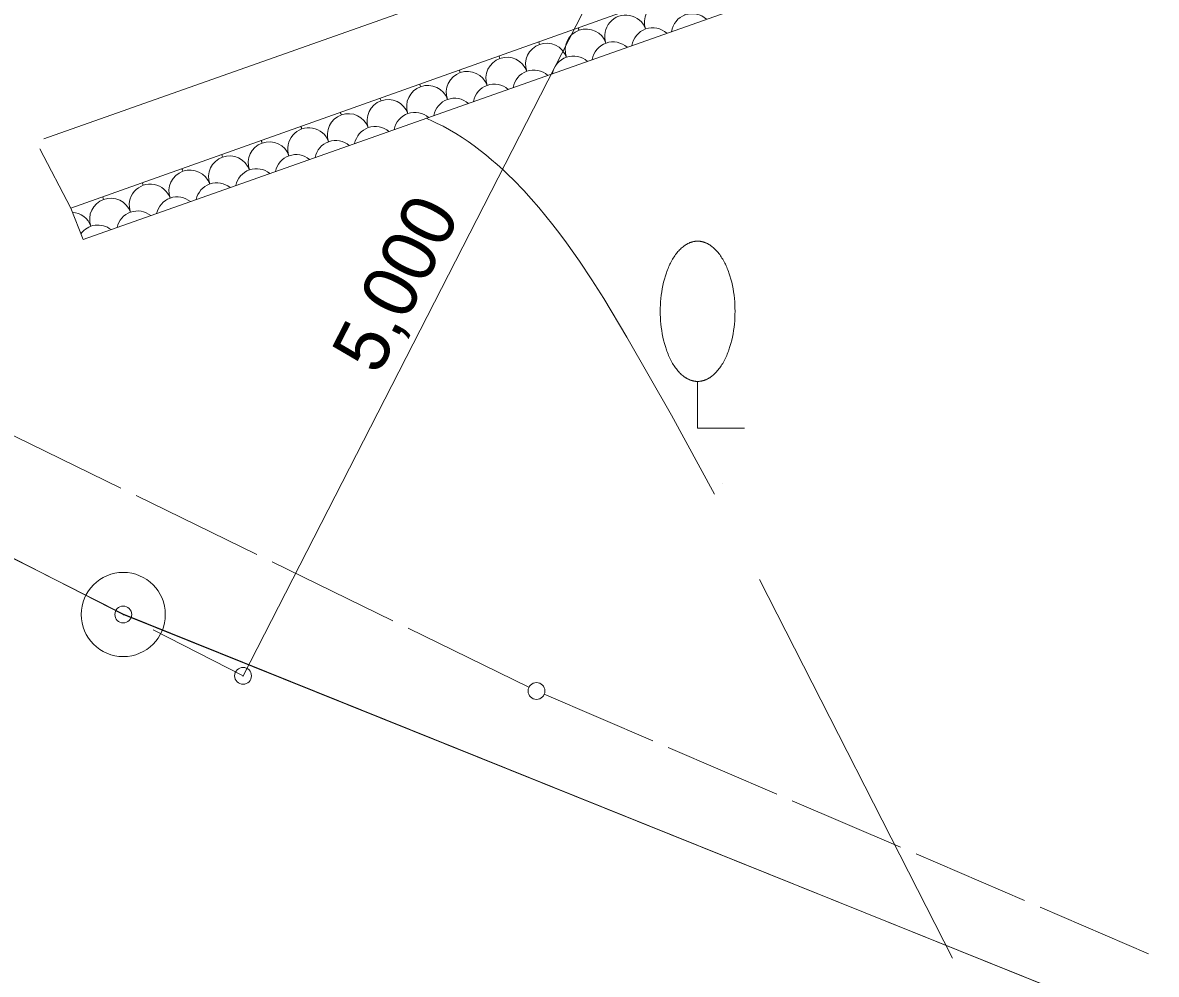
# Model space of a CAD drawing. Units: millimetres at full size, sheet at 1:200; details may follow other scales. Extents: x -40000 to 40000, y -27700 to 27700.
# Drawn here: x 12317 to 19057, y -13893 to -8238 of the extents above; entities that cross this region are included whole.
import ezdxf
from ezdxf.enums import TextEntityAlignment as Align

# ---------------------------------------------------------------- set-up
doc = ezdxf.new("R2010")
doc.units = ezdxf.units.MM
doc.header["$LTSCALE"] = 200
doc.header["$PDMODE"] = 32
doc.header["$PDSIZE"] = 100
for name, color, linetype, lineweight in [('0-1_躯体・仕上１', 134, 'Continuous', 9), ('0-3_外構１', 134, 'Continuous', 9), ('0-5_計画レベル', 134, 'Continuous', 9), ('0-9_雨水ルート', 134, 'Continuous', 9), ('C-0_Layer192', 8, 'Continuous', 18), ('C-C_寸法', 5, 'Continuous', 13)]:
    doc.layers.add(name, color=color, linetype=linetype, lineweight=lineweight)
doc.styles.add('HGｺﾞｼｯｸM', font='')
doc.styles.add('ＭＳ ゴシック', font='')
doc.styles.get('HGｺﾞｼｯｸM').set_extended_font_data('HGｺﾞｼｯｸM')
doc.styles.get('ＭＳ ゴシック').set_extended_font_data('MS Gothic')

msp = doc.modelspace()

# ---------------------------------------------------------------- linework, layer by layer
at = {"layer": '0-1_躯体・仕上１'}
msp.add_line((12912.9, -11750.1), (24001.8, -16213.3), dxfattribs=at)
msp.add_lwpolyline([(5889.1, -8157), (12915.5, -11754.7), (24003.5, -16210.7), (26507.5, -16991.7)], dxfattribs=at)
msp.add_circle((12915.5, -11754.7), 250, dxfattribs=at)
at = {"layer": '0-3_外構１'}
msp.add_line((17845.4, -13796.6), (16697.1, -11546.2), dxfattribs=at)
msp.add_lwpolyline([(16430.6, -11039), (16175.3, -10569.9), (15909.7, -10106.2), (15772.1, -9877.8), (15700.7, -9765.3), (15626.9, -9654.4), (15550.1, -9545.5), (15510.4, -9492), (15469.7, -9439.2), (15428, -9387.1), (15385.2, -9335.8), (15341.3, -9285.3), (15296, -9235.7), (15234.8, -9172.2), (15203.3, -9141.2), (15171.2, -9110.8), (15138.6, -9081.1), (15105.3, -9052.1), (15071.4, -9023.9), (15037, -8996.5), (15001.9, -8970), (14966.1, -8944.6), (14929.8, -8920.1), (14892.8, -8896.8), (14855.2, -8874.6), (14816.9, -8853.7), (14778, -8834.1), (14758.3, -8824.8), (14716, -8806.1)], dxfattribs=at)
at = {"layer": '0-5_計画レベル'}
for p, q in [((12420.1, -8988.4), (12603.9, -9340.1)), ((13898.4, -9028.9), (13899.5, -9029.1)), ((12182.8, -10654), (12901.4, -11004.5)), ((12991.3, -11048.3), (13709.9, -11398.7)), ((12912.9, -11750.1), (11827.6, -11204.5)), ((13799.8, -11442.5), (14518.4, -11793)), ((12912.9, -11750.1), (24001.8, -16213.3)), ((14608.3, -11836.8), (15326.9, -12187.3)), ((15417.8, -12228.9), (16062.9, -12505.6)), ((16154.8, -12545.1), (16799.9, -12821.8)), ((16891.8, -12861.2), (17536.9, -13138)), ((17628.8, -13177.4), (18273.9, -13454.2)), ((18365.8, -13493.6), (19010.9, -13770.4))]:
    msp.add_line(p, q, dxfattribs=at)
msp.add_lwpolyline([(32084.1, -2681.5), (32145.1, -2428.5), (31837.1, -2480.5), (30124.1, -3016.5), (25099, -4898.4), (12603.9, -9340.1), (12676.9, -9526.1), (25138, -5126.4), (30187.1, -3224.5), (31839.1, -2735.5)], close=True, dxfattribs=at)
msp.add_lwpolyline([(12444.1, -8927.5), (25029, -4483.4), (25752.1, -4217.9)], dxfattribs=at)
msp.add_circle((15371.9, -12209.2), 50, dxfattribs=at)
for centre, start, end in [((16138.5, -8233.5), 19.56923, 199.56923), ((15903, -8317.2), 19.56907, 199.5694), ((16298.2, -8309.4), 47.26087, 171.6332), ((15667.4, -8400.9), 19.56923, 199.56923), ((15507.8, -8325), 19.56923, 27.00601), ((15743.3, -8241.3), 192.13245, 199.56923), ((16062.6, -8393.1), 47.53755, 171.35652), ((15272.2, -8408.8), 19.56923, 27.00601), ((15507.8, -8325), 192.13245, 199.56923), ((15827.1, -8476.8), 47.81494, 171.07913), ((15431.9, -8484.7), 19.56923, 199.56923), ((15196.3, -8568.4), 19.56923, 199.56923), ((15036.7, -8492.5), 19.56923, 27.00601), ((15272.2, -8408.8), 192.13245, 199.56923), ((15591.5, -8560.6), 48.09306, 170.80101), ((14960.7, -8652.1), 19.56923, 199.56923), ((14801.1, -8576.2), 19.56923, 27.00601), ((15036.7, -8492.5), 192.13245, 199.56923), ((15356, -8644.3), 48.37192, 170.52215), ((14725.2, -8735.9), 19.56923, 199.56923), ((14565.5, -8660), 19.56923, 27.00601), ((14801.1, -8576.2), 192.13245, 199.56923), ((15120.4, -8728), 48.65153, 170.24254), ((14330, -8743.7), 19.56923, 27.00601), ((14565.5, -8660), 192.13245, 199.56923), ((14884.8, -8811.8), 48.9319, 169.96216), ((14489.6, -8819.6), 19.56923, 199.56923), ((14254.1, -8903.3), 19.56923, 199.56923), ((14094.4, -8827.4), 19.56923, 27.00601), ((14330, -8743.7), 192.13245, 199.56923), ((14649.3, -8895.5), 49.21306, 169.68101), ((14018.5, -8987.1), 19.56907, 199.5694), ((13858.9, -8911.2), 19.56923, 27.00601), ((14094.4, -8827.4), 192.13245, 199.56923), ((14413.7, -8979.3), 49.495, 169.39906), ((13782.9, -9070.8), 19.56923, 199.56923), ((13623.3, -8994.9), 19.56923, 27.00601), ((13858.9, -8911.2), 192.13245, 199.56923), ((14178.2, -9063), 49.77775, 169.11631), ((13547.4, -9154.6), 19.56923, 199.56923), ((13387.7, -9078.6), 19.56923, 27.00601), ((13623.3, -8994.9), 192.13245, 199.56923), ((13942.6, -9146.7), 50.06132, 168.83274), ((13311.8, -9238.3), 19.56923, 199.56923), ((13152.2, -9162.4), 19.56923, 27.00601), ((13387.7, -9078.6), 192.13245, 199.56923), ((13707, -9230.5), 50.34572, 168.54834), ((13076.3, -9322), 19.56907, 199.5694), ((12916.6, -9246.1), 19.56923, 27.00601), ((13152.2, -9162.4), 192.13245, 199.56923), ((13471.5, -9314.2), 50.63097, 168.26309), ((12840.7, -9405.8), 19.56923, 199.56923), ((12681.1, -9329.9), 19.56923, 27.00601), ((12916.6, -9246.1), 192.13245, 199.56923), ((13235.9, -9397.9), 50.91708, 167.97698), ((12605.2, -9489.5), 19.56923, 86.12233), ((13000.4, -9481.7), 51.20407, 167.68999), ((12764.8, -9565.4), 51.49195, 144.08443)]:
    msp.add_arc(centre, 125, start, end, dxfattribs=at)
at = {"layer": '0-9_雨水ルート'}
for points in [[(16330, -9536.1), (16327.6, -9536.1), (16325.1, -9536.2), (16322.6, -9536.3), (16320.1, -9536.5), (16317.6, -9536.8), (16315.1, -9537), (16312.6, -9537.4), (16310.1, -9537.8), (16307.5, -9538.2), (16305, -9538.8), (16302.4, -9539.3), (16299.9, -9540), (16297.3, -9540.6), (16294.7, -9541.4), (16292.2, -9542.2), (16289.6, -9543.1), (16287, -9544), (16284.4, -9545), (16281.8, -9546), (16279.3, -9547.1), (16276.7, -9548.3), (16274.1, -9549.5), (16271.5, -9550.8), (16268.9, -9552.2), (16266.3, -9553.6), (16263.7, -9555.1), (16261.1, -9556.7), (16258.5, -9558.3), (16255.9, -9559.9), (16253.4, -9561.7), (16250.8, -9563.5), (16248.2, -9565.4), (16243.1, -9569.3), (16238, -9573.5), (16233, -9578), (16228, -9582.7), (16223, -9587.6), (16218.1, -9592.8), (16213.2, -9598.3)], [(16442, -9592.8), (16437.1, -9587.6), (16432.1, -9582.7), (16427.1, -9578), (16422.1, -9573.5), (16417, -9569.3), (16411.9, -9565.4), (16409.3, -9563.5), (16406.7, -9561.7), (16404.1, -9559.9), (16401.6, -9558.3), (16399, -9556.7), (16396.4, -9555.1), (16393.8, -9553.6), (16391.2, -9552.2), (16388.6, -9550.8), (16386, -9549.5), (16383.4, -9548.3), (16380.8, -9547.1), (16378.2, -9546), (16375.7, -9545), (16373.1, -9544), (16370.5, -9543.1), (16367.9, -9542.2), (16365.3, -9541.4), (16362.8, -9540.6), (16360.2, -9540), (16357.6, -9539.3), (16355.1, -9538.8), (16352.6, -9538.2), (16350, -9537.8), (16347.5, -9537.4), (16345, -9537), (16342.5, -9536.8), (16340, -9536.5), (16337.5, -9536.3), (16335, -9536.2), (16332.5, -9536.1), (16330, -9536.1)], [(16213.2, -9598.3), (16208.4, -9604), (16203.7, -9610), (16199, -9616.2), (16194.4, -9622.6), (16189.9, -9629.3), (16185.5, -9636.2), (16181.2, -9643.3), (16177, -9650.6), (16172.9, -9658.2), (16168.9, -9665.9), (16165, -9673.8), (16161.2, -9681.9), (16157.5, -9690.2), (16153.9, -9698.6), (16150.5, -9707.2), (16147.2, -9715.9), (16144, -9724.8), (16138, -9742.9), (16132.6, -9761.4), (16127.7, -9780.3), (16123.4, -9799.5), (16119.6, -9818.8), (16116.4, -9838.2), (16113.7, -9857.6), (16111.5, -9877), (16109.8, -9896.3), (16108.7, -9915.4), (16108, -9934.3), (16107.8, -9952.9), (16108, -9971.4), (16108.7, -9990.3), (16109.8, -10009.4), (16111.5, -10028.7), (16113.7, -10048.1), (16116.4, -10067.5), (16119.6, -10087), (16123.4, -10106.3), (16127.7, -10125.4), (16132.6, -10144.3)], [(16532.4, -10125.4), (16536.7, -10106.3), (16540.5, -10087), (16543.7, -10067.5), (16546.4, -10048.1), (16548.6, -10028.7), (16550.3, -10009.4), (16551.4, -9990.3), (16552.1, -9971.4), (16552.3, -9952.9), (16552.1, -9934.3), (16551.4, -9915.4), (16550.3, -9896.3), (16548.6, -9877), (16546.4, -9857.6), (16543.7, -9838.2), (16540.5, -9818.8), (16536.7, -9799.5), (16532.4, -9780.3), (16527.5, -9761.4), (16522.1, -9742.9), (16516.1, -9724.8), (16512.9, -9715.9), (16509.6, -9707.2), (16506.2, -9698.6), (16502.6, -9690.2), (16498.9, -9681.9), (16495.1, -9673.8), (16491.2, -9665.9), (16487.2, -9658.2), (16483.1, -9650.6), (16478.9, -9643.3), (16474.6, -9636.2), (16470.1, -9629.3), (16465.6, -9622.6), (16461.1, -9616.2), (16456.4, -9610), (16451.7, -9604), (16446.9, -9598.3), (16442, -9592.8)], [(16132.6, -10144.3), (16138, -10162.8), (16144, -10180.9), (16147.2, -10189.8), (16150.5, -10198.5), (16153.9, -10207.1), (16157.5, -10215.5), (16161.2, -10223.8), (16165, -10231.9), (16168.9, -10239.8), (16172.9, -10247.6), (16177, -10255.1), (16181.2, -10262.4), (16185.5, -10269.5), (16189.9, -10276.4), (16194.4, -10283.1), (16199, -10289.5), (16203.7, -10295.7), (16208.4, -10301.7), (16213.2, -10307.4), (16218.1, -10312.9), (16223, -10318.1), (16228, -10323.1), (16233, -10327.8), (16238, -10332.2), (16243.1, -10336.4), (16248.2, -10340.4), (16250.8, -10342.2), (16253.4, -10344), (16255.9, -10345.8), (16258.5, -10347.5), (16261.1, -10349.1), (16263.7, -10350.6), (16266.3, -10352.1), (16268.9, -10353.5), (16271.5, -10354.9), (16274.1, -10356.2), (16276.7, -10357.4), (16279.3, -10358.6), (16281.8, -10359.7)], [(16380.8, -10358.6), (16383.4, -10357.4), (16386, -10356.2), (16388.6, -10354.9), (16391.2, -10353.5), (16393.8, -10352.1), (16396.4, -10350.6), (16399, -10349.1), (16401.6, -10347.5), (16404.1, -10345.8), (16406.7, -10344), (16409.3, -10342.2), (16411.9, -10340.4), (16417, -10336.4), (16422.1, -10332.2), (16427.1, -10327.8), (16432.1, -10323.1), (16437.1, -10318.1), (16442, -10312.9), (16446.9, -10307.4), (16451.7, -10301.7), (16456.4, -10295.7), (16461.1, -10289.5), (16465.6, -10283.1), (16470.1, -10276.4), (16474.6, -10269.5), (16478.9, -10262.4), (16483.1, -10255.1), (16487.2, -10247.6), (16491.2, -10239.8), (16495.1, -10231.9), (16498.9, -10223.8), (16502.6, -10215.5), (16506.2, -10207.1), (16509.6, -10198.5), (16512.9, -10189.8), (16516.1, -10180.9), (16522.1, -10162.8), (16527.5, -10144.3), (16532.4, -10125.4)], [(16281.8, -10359.7), (16284.4, -10360.8), (16287, -10361.7), (16289.6, -10362.7), (16292.2, -10363.5), (16294.7, -10364.3), (16297.3, -10365.1), (16299.9, -10365.8), (16302.4, -10366.4), (16305, -10367), (16307.5, -10367.5), (16310.1, -10367.9), (16312.6, -10368.3), (16315.1, -10368.7), (16317.6, -10369), (16320.1, -10369.2), (16322.6, -10369.4), (16325.1, -10369.5), (16327.6, -10369.6), (16330, -10369.6), (16332.5, -10369.6), (16335, -10369.5), (16337.5, -10369.4), (16340, -10369.2), (16342.5, -10369), (16345, -10368.7), (16347.5, -10368.3), (16350, -10367.9), (16352.6, -10367.5), (16355.1, -10367), (16357.6, -10366.4), (16360.2, -10365.8), (16362.8, -10365.1), (16365.3, -10364.3), (16367.9, -10363.5), (16370.5, -10362.7), (16373.1, -10361.7), (16375.7, -10360.8), (16378.2, -10359.7), (16380.8, -10358.6)], [(16330, -10369.6), (16330, -10647.5), (16607.9, -10647.5)]]:
    msp.add_lwpolyline(points, dxfattribs=at)
at = {"layer": 'C-0_Layer192', "color": 7}
msp.add_point((12915.5, -11754.7), dxfattribs=at)
at = {"layer": 'C-C_寸法'}
for p, q in [((15906.4, -7668.8), (13627.6, -12119.3)), ((13627.6, -12119.3), (13093.5, -11845.9))]:
    msp.add_line(p, q, dxfattribs=at)
msp.add_point((13627.6, -12119.3), dxfattribs=at)

# ---------------------------------------------------------------- texts
at = {"layer": '0-3_外構１', "color": 7, "style": 'ＭＳ ゴシック'}
msp.add_text('39', height=2.03, rotation=298.196, dxfattribs=at).set_placement((16475.6, -10974.1), align=Align.BOTTOM_LEFT)
at = {"layer": 'C-C_寸法', "color": 1, "style": 'HGｺﾞｼｯｸM'}
msp.add_text('5,000', height=322.6, rotation=62.886, dxfattribs=at).set_placement((14516.3, -10383.6), align=Align.BOTTOM_LEFT)

doc.saveas('drawing.dxf')
